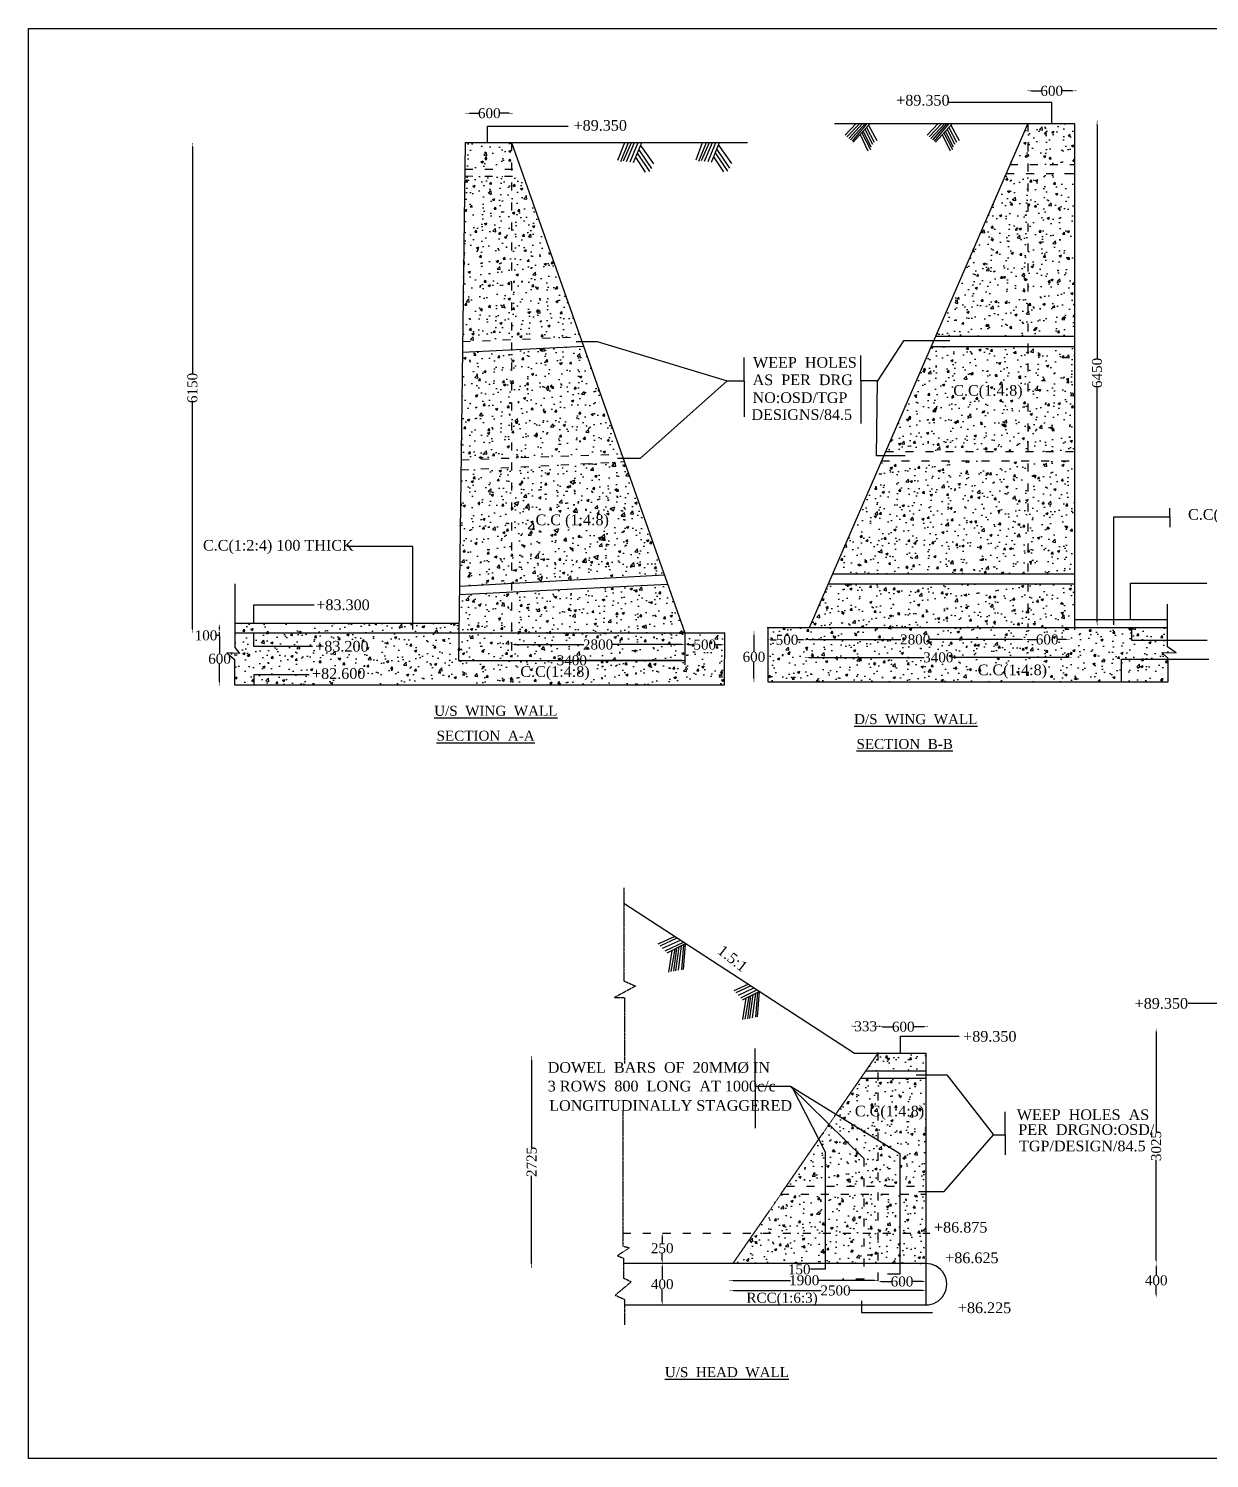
# Model space of a CAD drawing. Header units: millimetres. Extents: x 2121 to 39922, y 2665 to 24111.
# Drawn here: x 2121 to 19844, y 2665 to 24111 of the extents above; entities that cross this region are included whole.
import ezdxf

# ---------------------------------------------------------------- set-up
doc = ezdxf.new("R2010")
doc.units = ezdxf.units.MM
doc.header["$MEASUREMENT"] = 0
doc.linetypes.add('ACAD_ISO03W100', pattern=[30, 12, -18])
doc.linetypes.add('ACAD_ISO04W100', pattern=[30, 24, -3, 0, -3])
for name, color, linetype in [('DIM', 5, 'Continuous'), ('DWG.LINE', 10, 'Continuous'), ('HATCH', 2, 'Continuous'), ('TEXT', 7, 'Continuous')]:
    doc.layers.add(name, color=color, linetype=linetype)
doc.layers.add('DO LINE', color=3, linetype='Continuous', plot=False)
doc.layers.add('TITLE', color=7, linetype='Continuous', lineweight=30)
doc.styles.get("Standard").update_dxf_attribs({"font": 'TIMES.TTF', "height": 150})
doc.dimstyles.get("Standard").update_dxf_attribs({"dimtxt": 500, "dimasz": 50, "dimexe": 0.18, "dimexo": 0.0625, "dimgap": 0.09, "dimtad": 0, "dimtih": 1, "dimtoh": 1, "dimdec": 0, "dimzin": 0, "dimdsep": 46, "dimtxsty": 'Standard', "dimcen": 300, "dimclre": 256, "dimclrt": 4, "dimadec": 0, "dimazin": 0, "dimtfac": 1, "dimtdec": 0, "dimtofl": 0, "dimtmove": 0, "dimatfit": 3, "dimfxl": 5, "dimfxlon": 1, "dimtolj": 1, "dimtzin": 0, "dimarcsym": 0})
pattern_1 = [(50, (0, 0), (358.63, -31.376), [37.5, -412.5]), (355, (0, 0), (-69.3757, 376.096), [30, -330]), (100.4514, (29.9, -2.6), (289.2547, 344.7198), [31.87, -350.571]), (46.1842, (0, 100), (533.6205, -82.7595), [56.25, -618.75]), (96.6356, (44.47, 93.1), (467.331, 487.059), [47.805, -525.856]), (351.1842, (0, 100), (467.331, 487.059), [45, -495]), (21, (50, 75), (298.4535, -201.3094), [37.5, -412.5]), (326, (50, 75), (121.6577, 362.575), [30, -330]), (71.4514, (74.87, 58.22), (420.1113, 161.2652), [31.87, -350.571]), (37.5, (0, 0), (6.0799, 166.4469), [0, -326, 0, -335, 0, -331.25]), (7.5, (0, 0), (131.5348, 197.2059), [0, -191, 0, -318.5, 0, -126.25]), (327.5, (-111.5, 0), (266.9112, -11.27744), [0, -125, 0, -390, 0, -517.5]), (317.5, (-161.5, 0), (291.593, 50.0525), [0, -162.5, 0, -259, 0, -367.5])]

# ---------------------------------------------------------------- blocks, each defined once
blk = doc.blocks.new('*D2')
at = {"layer": 'Defpoints', "color": 0, "ltscale": 0.2}
for p in [(8574, 14635), (11974, 14635), (11974, 14635)]:
    blk.add_point(p, dxfattribs=at)
at = {"layer": 'DIM', "lineweight": -2, "ltscale": 0.2}
for p, q in [((8574, 14635), (8574, 14635)), ((11974, 14635), (11974, 14635))]:
    blk.add_line(p, q, dxfattribs=at)
at = {"layer": 'DIM', "color": 0, "lineweight": -2, "ltscale": 0.2}
for p, q in [((8624, 14635), (10061, 14635)), ((11924, 14635), (10487, 14635))]:
    blk.add_line(p, q, dxfattribs=at)
at = {"layer": 'DIM', "color": 0, "ltscale": 0.2}
for points in [[(8624, 14643), (8624, 14626), (8574, 14635)], [(11924, 14643), (11924, 14626), (11974, 14635)]]:
    blk.add_solid(points, dxfattribs=at)
at = {"layer": 'DIM', "color": 4, "ltscale": 0.2, "insert": (10274, 14635), "char_height": 150, "attachment_point": 5}
blk.add_mtext('\\A1;3400', dxfattribs=at)
blk = doc.blocks.new('*D3')
at = {"layer": 'Defpoints', "color": 0, "ltscale": 0.2}
for p in [(15588, 5183), (12656, 5110), (15588, 5110)]:
    blk.add_point(p, dxfattribs=at)
at = {"layer": 'DIM', "lineweight": -2, "ltscale": 0.2}
for p, q in [((12656, 5178), (12656, 5183)), ((15588, 5178), (15588, 5183))]:
    blk.add_line(p, q, dxfattribs=at)
at = {"layer": 'DIM', "color": 0, "lineweight": -2, "ltscale": 0.2}
for p, q in [((12706, 5183), (14017, 5183)), ((15538, 5183), (14448, 5183))]:
    blk.add_line(p, q, dxfattribs=at)
at = {"layer": 'DIM', "color": 0, "ltscale": 0.2}
for points in [[(12706, 5191), (12706, 5175), (12656, 5183)], [(15538, 5191), (15538, 5175), (15588, 5183)]]:
    blk.add_solid(points, dxfattribs=at)
at = {"layer": 'DIM', "color": 4, "ltscale": 0.2, "insert": (14232, 5183), "char_height": 150, "attachment_point": 5}
blk.add_mtext('\\A1;2500', dxfattribs=at)
blk = doc.blocks.new('*D4')
at = {"layer": 'Defpoints', "color": 0, "ltscale": 0.2}
for p in [(12644, 5318), (14869, 5336), (14869, 5318)]:
    blk.add_point(p, dxfattribs=at)
at = {"layer": 'DIM', "lineweight": -2, "ltscale": 0.2}
for p, q in [((12644, 5331), (12644, 5336)), ((14869, 5331), (14869, 5336))]:
    blk.add_line(p, q, dxfattribs=at)
at = {"layer": 'DIM', "color": 0, "lineweight": -2, "ltscale": 0.2}
for p, q in [((12694, 5336), (13557, 5336)), ((14819, 5336), (13966, 5336))]:
    blk.add_line(p, q, dxfattribs=at)
at = {"layer": 'DIM', "color": 0, "ltscale": 0.2}
for points in [[(12694, 5344), (12694, 5328), (12644, 5336)], [(14819, 5344), (14819, 5328), (14869, 5336)]]:
    blk.add_solid(points, dxfattribs=at)
at = {"layer": 'DIM', "color": 4, "ltscale": 0.2, "insert": (13762, 5336), "char_height": 150, "attachment_point": 5}
blk.add_mtext('\\A1;1900', dxfattribs=at)
blk = doc.blocks.new('*D5')
at = {"layer": 'Defpoints', "color": 0, "ltscale": 0.2}
for p in [(14870, 5318), (15589, 5318), (15589, 5318)]:
    blk.add_point(p, dxfattribs=at)
at = {"layer": 'DIM', "lineweight": -2, "ltscale": 0.2}
for p, q in [((14870, 5318), (14870, 5319)), ((15589, 5318), (15589, 5319))]:
    blk.add_line(p, q, dxfattribs=at)
at = {"layer": 'DIM', "color": 0, "lineweight": -2, "ltscale": 0.2}
for p, q in [((14920, 5318), (15072, 5318)), ((15539, 5318), (15387, 5318))]:
    blk.add_line(p, q, dxfattribs=at)
at = {"layer": 'DIM', "color": 0, "ltscale": 0.2}
for points in [[(14920, 5327), (14920, 5310), (14870, 5318)], [(15539, 5327), (15539, 5310), (15589, 5318)]]:
    blk.add_solid(points, dxfattribs=at)
at = {"layer": 'DIM', "color": 4, "ltscale": 0.2, "insert": (15230, 5318), "char_height": 150, "attachment_point": 5}
blk.add_mtext('\\A1;600', dxfattribs=at)
blk = doc.blocks.new('*D6')
at = {"layer": 'Defpoints', "color": 0, "ltscale": 0.2}
for p in [(11631, 5588), (11631, 4968), (11631, 4968)]:
    blk.add_point(p, dxfattribs=at)
at = {"layer": 'DIM', "lineweight": -2, "ltscale": 0.2}
for p, q in [((11631, 5588), (11631, 5588)), ((11631, 4968), (11631, 4968))]:
    blk.add_line(p, q, dxfattribs=at)
at = {"layer": 'DIM', "color": 0, "lineweight": -2, "ltscale": 0.2}
for p, q in [((11631, 5538), (11631, 5354)), ((11631, 5018), (11631, 5202))]:
    blk.add_line(p, q, dxfattribs=at)
at = {"layer": 'DIM', "color": 0, "ltscale": 0.2}
for points in [[(11623, 5538), (11640, 5538), (11631, 5588)], [(11623, 5018), (11640, 5018), (11631, 4968)]]:
    blk.add_solid(points, dxfattribs=at)
at = {"layer": 'DIM', "color": 4, "ltscale": 0.2, "insert": (11631, 5278), "char_height": 150, "attachment_point": 5}
blk.add_mtext('\\A1;400', dxfattribs=at)
blk = doc.blocks.new('*D7')
at = {"layer": 'Defpoints', "color": 0, "ltscale": 0.2}
for p in [(11631, 6045), (11631, 6045), (11631, 5588)]:
    blk.add_point(p, dxfattribs=at)
at = {"layer": 'DIM', "lineweight": -2, "ltscale": 0.2}
for p, q in [((11631, 6045), (11631, 6045)), ((11631, 5588), (11631, 5588))]:
    blk.add_line(p, q, dxfattribs=at)
at = {"layer": 'DIM', "color": 0, "lineweight": -2, "ltscale": 0.2}
for p, q in [((11631, 5995), (11631, 5893)), ((11631, 5638), (11631, 5740))]:
    blk.add_line(p, q, dxfattribs=at)
at = {"layer": 'DIM', "color": 0, "ltscale": 0.2}
for points in [[(11623, 5995), (11640, 5995), (11631, 6045)], [(11623, 5638), (11640, 5638), (11631, 5588)]]:
    blk.add_solid(points, dxfattribs=at)
at = {"layer": 'DIM', "color": 4, "ltscale": 0.2, "insert": (11631, 5817), "char_height": 150, "attachment_point": 5}
blk.add_mtext('\\A1;250', dxfattribs=at)
blk = doc.blocks.new('*D8')
at = {"layer": 'Defpoints', "color": 0, "ltscale": 0.2}
for p in [(9635, 8687), (9635, 5538), (9671, 5538)]:
    blk.add_point(p, dxfattribs=at)
at = {"layer": 'DIM', "lineweight": -2, "ltscale": 0.2}
for p, q in [((9666, 8687), (9672, 8687)), ((9666, 5538), (9672, 5538))]:
    blk.add_line(p, q, dxfattribs=at)
at = {"layer": 'DIM', "color": 0, "lineweight": -2, "ltscale": 0.2}
for p, q in [((9671, 8637), (9671, 7324)), ((9671, 5588), (9671, 6901))]:
    blk.add_line(p, q, dxfattribs=at)
at = {"layer": 'DIM', "color": 0, "ltscale": 0.2}
for points in [[(9663, 8637), (9680, 8637), (9671, 8687)], [(9663, 5588), (9680, 5588), (9671, 5538)]]:
    blk.add_solid(points, dxfattribs=at)
at = {"layer": 'DIM', "color": 4, "ltscale": 0.2, "insert": (9671, 7112), "char_height": 150, "attachment_point": 5, "rotation": 90}
blk.add_mtext('\\A1;2725', dxfattribs=at)
blk = doc.blocks.new('*D9')
at = {"layer": 'Defpoints', "color": 0, "ltscale": 0.2}
for p in [(14478, 9154), (14893, 9154), (14893, 9146)]:
    blk.add_point(p, dxfattribs=at)
at = {"layer": 'DIM', "lineweight": -2, "ltscale": 0.2}
for p, q in [((14478, 9151), (14478, 9146)), ((14893, 9151), (14893, 9146))]:
    blk.add_line(p, q, dxfattribs=at)
at = {"layer": 'DIM', "color": 0, "lineweight": -2, "ltscale": 0.2}
for p, q in [((14528, 9146), (14533, 9146)), ((14843, 9146), (14838, 9146))]:
    blk.add_line(p, q, dxfattribs=at)
at = {"layer": 'DIM', "color": 0, "ltscale": 0.2}
for points in [[(14528, 9154), (14528, 9137), (14478, 9146)], [(14843, 9154), (14843, 9137), (14893, 9146)]]:
    blk.add_solid(points, dxfattribs=at)
at = {"layer": 'DIM', "color": 4, "ltscale": 0.2, "insert": (14685, 9146), "char_height": 150, "attachment_point": 5}
blk.add_mtext('\\A1;333', dxfattribs=at)
blk = doc.blocks.new('*D10')
at = {"layer": 'Defpoints', "color": 0, "ltscale": 0.2}
for p in [(14893, 9146), (15606, 9146), (15606, 9140)]:
    blk.add_point(p, dxfattribs=at)
at = {"layer": 'DIM', "lineweight": -2, "ltscale": 0.2}
for p, q in [((14893, 9145), (14893, 9140)), ((15606, 9145), (15606, 9140))]:
    blk.add_line(p, q, dxfattribs=at)
at = {"layer": 'DIM', "color": 0, "lineweight": -2, "ltscale": 0.2}
for p, q in [((14943, 9140), (15092, 9140)), ((15556, 9140), (15407, 9140))]:
    blk.add_line(p, q, dxfattribs=at)
at = {"layer": 'DIM', "color": 0, "ltscale": 0.2}
for points in [[(14943, 9148), (14943, 9131), (14893, 9140)], [(15556, 9148), (15556, 9131), (15606, 9140)]]:
    blk.add_solid(points, dxfattribs=at)
at = {"layer": 'DIM', "color": 4, "ltscale": 0.2, "insert": (15249, 9140), "char_height": 150, "attachment_point": 5}
blk.add_mtext('\\A1;600', dxfattribs=at)
blk = doc.blocks.new('*D11')
at = {"layer": 'Defpoints', "color": 0, "ltscale": 0.2}
for p in [(19044, 9110), (19044, 5591), (19045, 5591)]:
    blk.add_point(p, dxfattribs=at)
at = {"layer": 'DIM', "lineweight": -2, "ltscale": 0.2}
for p, q in [((19044, 9110), (19045, 9110)), ((19044, 5591), (19045, 5591))]:
    blk.add_line(p, q, dxfattribs=at)
at = {"layer": 'DIM', "color": 0, "lineweight": -2, "ltscale": 0.2}
for p, q in [((19045, 9060), (19045, 7561)), ((19045, 5641), (19045, 7141))]:
    blk.add_line(p, q, dxfattribs=at)
at = {"layer": 'DIM', "color": 0, "ltscale": 0.2}
for points in [[(19037, 9060), (19053, 9060), (19045, 9110)], [(19037, 5641), (19053, 5641), (19045, 5591)]]:
    blk.add_solid(points, dxfattribs=at)
at = {"layer": 'DIM', "color": 4, "ltscale": 0.2, "insert": (19045, 7351), "char_height": 150, "attachment_point": 5, "rotation": 90}
blk.add_mtext('\\A1;3025', dxfattribs=at)
blk = doc.blocks.new('*D12')
at = {"layer": 'Defpoints', "color": 0, "ltscale": 0.2}
for p in [(19047, 5591), (19045, 5079), (19047, 5079)]:
    blk.add_point(p, dxfattribs=at)
at = {"layer": 'DIM', "lineweight": -2, "ltscale": 0.2}
for p, q in [((19047, 5591), (19045, 5591)), ((19047, 5079), (19045, 5079))]:
    blk.add_line(p, q, dxfattribs=at)
at = {"layer": 'DIM', "color": 0, "lineweight": -2, "ltscale": 0.2}
for p, q in [((19045, 5541), (19045, 5412)), ((19045, 5129), (19045, 5259))]:
    blk.add_line(p, q, dxfattribs=at)
at = {"layer": 'DIM', "color": 0, "ltscale": 0.2}
for points in [[(19037, 5541), (19053, 5541), (19045, 5591)], [(19037, 5129), (19053, 5129), (19045, 5079)]]:
    blk.add_solid(points, dxfattribs=at)
at = {"layer": 'DIM', "color": 4, "ltscale": 0.2, "insert": (19045, 5335), "char_height": 150, "attachment_point": 5}
blk.add_mtext('\\A1;400', dxfattribs=at)
blk = doc.blocks.new('*D20')
at = {"layer": 'Defpoints', "color": 0, "ltscale": 0.2}
for p in [(4983, 15183), (4983, 15059), (4983, 15059)]:
    blk.add_point(p, dxfattribs=at)
at = {"layer": 'DIM', "lineweight": -2, "ltscale": 0.2}
for p, q in [((4983, 15183), (4983, 15183)), ((4983, 15059), (4983, 15059))]:
    blk.add_line(p, q, dxfattribs=at)
at = {"layer": 'DIM', "color": 0, "lineweight": -2, "ltscale": 0.2}
for p, q in [((4983, 15133), (4983, 15109)), ((4983, 15059), (4983, 15009)), ((4983, 15009), (4933, 15009))]:
    blk.add_line(p, q, dxfattribs=at)
at = {"layer": 'DIM', "color": 0, "ltscale": 0.2}
for points in [[(4975, 15133), (4992, 15133), (4983, 15183)], [(4975, 15109), (4992, 15109), (4983, 15059)]]:
    blk.add_solid(points, dxfattribs=at)
at = {"layer": 'DIM', "color": 4, "ltscale": 0.2, "insert": (4784, 15009), "char_height": 150, "attachment_point": 5}
blk.add_mtext('\\A1;100', dxfattribs=at)
blk = doc.blocks.new('*D21')
at = {"layer": 'Defpoints', "color": 0, "ltscale": 0.2}
for p in [(4983, 15049), (4983, 14270), (4987, 14270)]:
    blk.add_point(p, dxfattribs=at)
at = {"layer": 'DIM', "lineweight": -2, "ltscale": 0.2}
for p, q in [((4983, 15049), (4987, 15049)), ((4983, 14270), (4987, 14270))]:
    blk.add_line(p, q, dxfattribs=at)
at = {"layer": 'DIM', "color": 0, "lineweight": -2, "ltscale": 0.2}
for p, q in [((4987, 14999), (4987, 14736)), ((4987, 14320), (4987, 14583))]:
    blk.add_line(p, q, dxfattribs=at)
at = {"layer": 'DIM', "color": 0, "ltscale": 0.2}
for points in [[(4979, 14999), (4996, 14999), (4987, 15049)], [(4979, 14320), (4996, 14320), (4987, 14270)]]:
    blk.add_solid(points, dxfattribs=at)
at = {"layer": 'DIM', "color": 4, "ltscale": 0.2, "insert": (4987, 14659), "char_height": 150, "attachment_point": 5}
blk.add_mtext('\\A1;600', dxfattribs=at)
blk = doc.blocks.new('*D22')
at = {"layer": 'Defpoints', "color": 0, "ltscale": 0.2}
for p in [(4649, 22382), (4580, 15060), (4649, 15060)]:
    blk.add_point(p, dxfattribs=at)
at = {"layer": 'DIM', "lineweight": -2, "ltscale": 0.2}
for p, q in [((4585, 22382), (4580, 22382)), ((4585, 15060), (4580, 15060))]:
    blk.add_line(p, q, dxfattribs=at)
at = {"layer": 'DIM', "color": 0, "lineweight": -2, "ltscale": 0.2}
for p, q in [((4580, 22332), (4580, 18934)), ((4580, 15110), (4580, 18508))]:
    blk.add_line(p, q, dxfattribs=at)
at = {"layer": 'DIM', "color": 0, "ltscale": 0.2}
for points in [[(4572, 22332), (4588, 22332), (4580, 22382)], [(4572, 15110), (4588, 15110), (4580, 15060)]]:
    blk.add_solid(points, dxfattribs=at)
at = {"layer": 'DIM', "color": 4, "ltscale": 0.2, "insert": (4580, 18721), "char_height": 150, "attachment_point": 5, "rotation": 90}
blk.add_mtext('\\A1;6150', dxfattribs=at)
blk = doc.blocks.new('*D23')
at = {"layer": 'Defpoints', "color": 0, "ltscale": 0.2}
for p in [(8694, 22823), (9379, 22842), (9379, 22823)]:
    blk.add_point(p, dxfattribs=at)
at = {"layer": 'DIM', "lineweight": -2, "ltscale": 0.2}
for p, q in [((8694, 22837), (8694, 22842)), ((9379, 22837), (9379, 22842))]:
    blk.add_line(p, q, dxfattribs=at)
at = {"layer": 'DIM', "color": 0, "lineweight": -2, "ltscale": 0.2}
for p, q in [((8744, 22842), (8879, 22842)), ((9329, 22842), (9194, 22842))]:
    blk.add_line(p, q, dxfattribs=at)
at = {"layer": 'DIM', "color": 0, "ltscale": 0.2}
for points in [[(8744, 22850), (8744, 22833), (8694, 22842)], [(9329, 22850), (9329, 22833), (9379, 22842)]]:
    blk.add_solid(points, dxfattribs=at)
at = {"layer": 'DIM', "color": 4, "ltscale": 0.2, "insert": (9036, 22842), "char_height": 150, "attachment_point": 5}
blk.add_mtext('\\A1;600', dxfattribs=at)
blk = doc.blocks.new('*D24')
at = {"layer": 'Defpoints', "color": 0, "ltscale": 0.2}
for p in [(17121, 23184), (17834, 23184), (17834, 23177)]:
    blk.add_point(p, dxfattribs=at)
at = {"layer": 'DIM', "lineweight": -2, "ltscale": 0.2}
for p, q in [((17121, 23182), (17121, 23177)), ((17834, 23182), (17834, 23177))]:
    blk.add_line(p, q, dxfattribs=at)
at = {"layer": 'DIM', "color": 0, "lineweight": -2, "ltscale": 0.2}
for p, q in [((17171, 23177), (17320, 23177)), ((17784, 23177), (17635, 23177))]:
    blk.add_line(p, q, dxfattribs=at)
at = {"layer": 'DIM', "color": 0, "ltscale": 0.2}
for points in [[(17171, 23185), (17171, 23169), (17121, 23177)], [(17784, 23185), (17784, 23169), (17834, 23177)]]:
    blk.add_solid(points, dxfattribs=at)
at = {"layer": 'DIM', "color": 4, "ltscale": 0.2, "insert": (17477, 23177), "char_height": 150, "attachment_point": 5}
blk.add_mtext('\\A1;600', dxfattribs=at)
blk = doc.blocks.new('*D25')
at = {"layer": 'Defpoints', "color": 0, "ltscale": 0.2}
for p in [(18191, 22720), (18157, 15172), (18191, 15172)]:
    blk.add_point(p, dxfattribs=at)
at = {"layer": 'DIM', "lineweight": -2, "ltscale": 0.2}
for p, q in [((18162, 22720), (18157, 22720)), ((18162, 15172), (18157, 15172))]:
    blk.add_line(p, q, dxfattribs=at)
at = {"layer": 'DIM', "color": 0, "lineweight": -2, "ltscale": 0.2}
for p, q in [((18157, 22670), (18157, 19159)), ((18157, 15222), (18157, 18733))]:
    blk.add_line(p, q, dxfattribs=at)
at = {"layer": 'DIM', "color": 0, "ltscale": 0.2}
for points in [[(18148, 22670), (18165, 22670), (18157, 22720)], [(18148, 15222), (18165, 15222), (18157, 15172)]]:
    blk.add_solid(points, dxfattribs=at)
at = {"layer": 'DIM', "color": 4, "ltscale": 0.2, "insert": (18157, 18946), "char_height": 150, "attachment_point": 5, "rotation": 90}
blk.add_mtext('\\A1;6450', dxfattribs=at)
blk = doc.blocks.new('*D26')
at = {"layer": 'Defpoints', "color": 0, "ltscale": 0.2}
for p in [(17074, 14932), (17741, 14948), (17741, 14932)]:
    blk.add_point(p, dxfattribs=at)
at = {"layer": 'DIM', "lineweight": -2, "ltscale": 0.2}
for p, q in [((17074, 14943), (17074, 14948)), ((17741, 14943), (17741, 14948))]:
    blk.add_line(p, q, dxfattribs=at)
at = {"layer": 'DIM', "color": 0, "lineweight": -2, "ltscale": 0.2}
for p, q in [((17124, 14948), (17250, 14948)), ((17691, 14948), (17565, 14948))]:
    blk.add_line(p, q, dxfattribs=at)
at = {"layer": 'DIM', "color": 0, "ltscale": 0.2}
for points in [[(17124, 14956), (17124, 14940), (17074, 14948)], [(17691, 14956), (17691, 14940), (17741, 14948)]]:
    blk.add_solid(points, dxfattribs=at)
at = {"layer": 'DIM', "color": 4, "ltscale": 0.2, "insert": (17408, 14948), "char_height": 150, "attachment_point": 5}
blk.add_mtext('\\A1;600', dxfattribs=at)
blk = doc.blocks.new('*D27')
at = {"layer": 'Defpoints', "color": 0, "ltscale": 0.2}
for p in [(13782, 14919), (17074, 14948), (17074, 14919)]:
    blk.add_point(p, dxfattribs=at)
at = {"layer": 'DIM', "lineweight": -2, "ltscale": 0.2}
for p, q in [((13782, 14943), (13782, 14948)), ((17074, 14943), (17074, 14948))]:
    blk.add_line(p, q, dxfattribs=at)
at = {"layer": 'DIM', "color": 0, "lineweight": -2, "ltscale": 0.2}
for p, q in [((13832, 14948), (15213, 14948)), ((17024, 14948), (15643, 14948))]:
    blk.add_line(p, q, dxfattribs=at)
at = {"layer": 'DIM', "color": 0, "ltscale": 0.2}
for points in [[(13832, 14956), (13832, 14940), (13782, 14948)], [(17024, 14956), (17024, 14940), (17074, 14948)]]:
    blk.add_solid(points, dxfattribs=at)
at = {"layer": 'DIM', "color": 4, "ltscale": 0.2, "insert": (15428, 14948), "char_height": 150, "attachment_point": 5}
blk.add_mtext('\\A1;2800', dxfattribs=at)
blk = doc.blocks.new('*D28')
at = {"layer": 'Defpoints', "color": 0, "ltscale": 0.2}
for p in [(13786, 14647), (17764, 14679), (17764, 14647)]:
    blk.add_point(p, dxfattribs=at)
at = {"layer": 'DIM', "lineweight": -2, "ltscale": 0.2}
for p, q in [((13786, 14674), (13786, 14680)), ((17764, 14674), (17764, 14680))]:
    blk.add_line(p, q, dxfattribs=at)
at = {"layer": 'DIM', "color": 0, "lineweight": -2, "ltscale": 0.2}
for p, q in [((13836, 14679), (15562, 14679)), ((17714, 14679), (15988, 14679))]:
    blk.add_line(p, q, dxfattribs=at)
at = {"layer": 'DIM', "color": 0, "ltscale": 0.2}
for points in [[(13836, 14688), (13836, 14671), (13786, 14679)], [(17714, 14688), (17714, 14671), (17764, 14679)]]:
    blk.add_solid(points, dxfattribs=at)
at = {"layer": 'DIM', "color": 4, "ltscale": 0.2, "insert": (15775, 14679), "char_height": 150, "attachment_point": 5}
blk.add_mtext('\\A1;3400', dxfattribs=at)
blk = doc.blocks.new('*D29')
at = {"layer": 'Defpoints', "color": 0, "ltscale": 0.2}
for p in [(13217, 14906), (13790, 14943), (13790, 14906)]:
    blk.add_point(p, dxfattribs=at)
at = {"layer": 'DIM', "lineweight": -2, "ltscale": 0.2}
for p, q in [((13217, 14938), (13217, 14943)), ((13790, 14938), (13790, 14943))]:
    blk.add_line(p, q, dxfattribs=at)
at = {"layer": 'DIM', "color": 0, "lineweight": -2, "ltscale": 0.2}
for p, q in [((13267, 14943), (13347, 14943)), ((13740, 14943), (13660, 14943))]:
    blk.add_line(p, q, dxfattribs=at)
at = {"layer": 'DIM', "color": 0, "ltscale": 0.2}
for points in [[(13267, 14951), (13267, 14935), (13217, 14943)], [(13740, 14951), (13740, 14935), (13790, 14943)]]:
    blk.add_solid(points, dxfattribs=at)
at = {"layer": 'DIM', "color": 4, "ltscale": 0.2, "insert": (13504, 14943), "char_height": 150, "attachment_point": 5}
blk.add_mtext('\\A1;500', dxfattribs=at)
blk = doc.blocks.new('*D30')
at = {"layer": 'Defpoints', "color": 0, "ltscale": 0.2}
for p in [(13034, 15060), (13008, 14317), (13034, 14317)]:
    blk.add_point(p, dxfattribs=at)
at = {"layer": 'DIM', "lineweight": -2, "ltscale": 0.2}
for p, q in [((13013, 15060), (13008, 15060)), ((13013, 14317), (13008, 14317))]:
    blk.add_line(p, q, dxfattribs=at)
at = {"layer": 'DIM', "color": 0, "lineweight": -2, "ltscale": 0.2}
for p, q in [((13008, 15010), (13008, 14765)), ((13008, 14367), (13008, 14612))]:
    blk.add_line(p, q, dxfattribs=at)
at = {"layer": 'DIM', "color": 0, "ltscale": 0.2}
for points in [[(13000, 15010), (13016, 15010), (13008, 15060)], [(13000, 14367), (13016, 14367), (13008, 14317)]]:
    blk.add_solid(points, dxfattribs=at)
at = {"layer": 'DIM', "color": 4, "ltscale": 0.2, "insert": (13008, 14688), "char_height": 150, "attachment_point": 5}
blk.add_mtext('\\A1;600', dxfattribs=at)
blk = doc.blocks.new('*D31')
at = {"layer": 'Defpoints', "color": 0, "ltscale": 0.2}
for p in [(11970, 14901), (12568, 14897), (12568, 14869)]:
    blk.add_point(p, dxfattribs=at)
at = {"layer": 'DIM', "lineweight": -2, "ltscale": 0.2}
for p, q in [((11969, 14878), (11969, 14872)), ((12568, 14874), (12568, 14869))]:
    blk.add_line(p, q, dxfattribs=at)
at = {"layer": 'DIM', "color": 0, "lineweight": -2, "ltscale": 0.2}
for p, q in [((12019, 14872), (12112, 14872)), ((12518, 14869), (12426, 14870))]:
    blk.add_line(p, q, dxfattribs=at)
at = {"layer": 'DIM', "color": 0, "ltscale": 0.2}
for points in [[(12019, 14881), (12019, 14864), (11969, 14873)], [(12518, 14878), (12518, 14861), (12568, 14869)]]:
    blk.add_solid(points, dxfattribs=at)
at = {"layer": 'DIM', "color": 4, "ltscale": 0.2, "insert": (12269, 14871), "char_height": 150, "attachment_point": 5}
blk.add_mtext('\\A1;500', dxfattribs=at)
blk = doc.blocks.new('*D32')
at = {"layer": 'Defpoints', "color": 0, "ltscale": 0.2}
for p in [(9367, 14922), (11970, 14922), (11970, 14872)]:
    blk.add_point(p, dxfattribs=at)
at = {"layer": 'DIM', "lineweight": -2, "ltscale": 0.2}
for p, q in [((9367, 14877), (9367, 14872)), ((11970, 14877), (11970, 14872))]:
    blk.add_line(p, q, dxfattribs=at)
at = {"layer": 'DIM', "color": 0, "lineweight": -2, "ltscale": 0.2}
for p, q in [((9417, 14872), (10453, 14872)), ((11920, 14872), (10883, 14872))]:
    blk.add_line(p, q, dxfattribs=at)
at = {"layer": 'DIM', "color": 0, "ltscale": 0.2}
for points in [[(9417, 14881), (9417, 14864), (9367, 14872)], [(11920, 14881), (11920, 14864), (11970, 14872)]]:
    blk.add_solid(points, dxfattribs=at)
at = {"layer": 'DIM', "color": 4, "ltscale": 0.2, "insert": (10668, 14872), "char_height": 150, "attachment_point": 5}
blk.add_mtext('\\A1;2800', dxfattribs=at)

msp = doc.modelspace()

# ---------------------------------------------------------------- hatches: boundary and pattern name
at = {"layer": 'HATCH', "linetype": 'ACAD_ISO03W100', "ltscale": 0.2}
h = msp.add_hatch(dxfattribs=at)
h.set_pattern_fill('AR-CONC', color=256, scale=50, style=0)
h.set_pattern_definition(pattern_1)
h.paths.add_polyline_path([(17116.4, 22687.7), (16849.5, 22072.3), (17116.4, 22072.3)])
h = msp.add_hatch(dxfattribs=at)
h.set_pattern_fill('AR-CONC', color=256, scale=50, style=0)
h.set_pattern_definition(pattern_1)
h.paths.add_polyline_path([(17819.7, 22687.7), (17116.4, 22687.7), (17116.4, 22072.3), (17819.7, 22072.3)])
h = msp.add_hatch(dxfattribs=at)
h.set_pattern_fill('AR-CONC', color=256, scale=50, style=0)
h.paths.add_polyline_path([(9366.9, 22404.5), (8672.6, 22404.5), (8667.5, 22003.8), (9366.9, 22003.4)])
h = msp.add_hatch(dxfattribs=at)
h.set_pattern_fill('AR-CONC', color=256, scale=50, style=0)
h.paths.add_polyline_path([(9366.9, 21899.7), (8666.2, 21900.6), (8634.7, 19416.8), (9366.9, 19447.3)])
h = msp.add_hatch(dxfattribs=at)
h.set_pattern_fill('AR-CONC', color=256, scale=50, style=0)
h.paths.add_polyline_path([(9545.5, 21899.4), (9366.9, 21899.7), (9366.9, 19447.3), (10397.8, 19490.2)])
h = msp.add_hatch(dxfattribs=at)
h.set_pattern_fill('AR-CONC', color=256, scale=50, style=0)
h.set_pattern_definition(pattern_1)
h.paths.add_polyline_path([(17116.4, 21937.7), (16791.1, 21937.7), (15733.8, 19500), (17116.4, 19500)])
h = msp.add_hatch(dxfattribs=at)
h.set_pattern_fill('AR-CONC', color=256, scale=50, style=0)
h.set_pattern_definition(pattern_1)
h.paths.add_polyline_path([(17819.7, 21937.7), (17116.4, 21937.7), (17116.4, 19500), (17819.7, 19500)])
h = msp.add_hatch(dxfattribs=at)
h.set_pattern_fill('AR-CONC', color=256, scale=50, style=0)
h.paths.add_polyline_path([(10448.8, 19346), (9366.9, 19292.7), (9366.9, 17671.6), (11019.9, 17731.4)])
h = msp.add_hatch(dxfattribs=at)
h.set_pattern_fill('AR-CONC', color=256, scale=50, style=0)
h.set_pattern_definition(pattern_1)
h.paths.add_polyline_path([(17116.4, 19341.5), (15665.1, 19341.5), (14983.4, 17769.9), (17116.4, 17769.9)])
h.paths.add_polyline_path([(15948.8, 18506.6), (17003, 18506.6), (17003, 18808.4), (15948.8, 18808.4)], flags=24)
h = msp.add_hatch(dxfattribs=at)
h.set_pattern_fill('AR-CONC', color=256, scale=50, style=0)
h.set_pattern_definition(pattern_1)
h.paths.add_polyline_path([(17819.7, 19341.5), (17116.4, 19341.5), (17116.4, 17769.9), (17819.7, 17769.9)])
h = msp.add_hatch(dxfattribs=at)
h.set_pattern_fill('AR-CONC', color=256, scale=50, style=0)
h.paths.add_polyline_path([(9366.9, 19292.7), (8632.6, 19256.5), (8612.1, 17644.3), (9366.9, 17671.6)])
at = {"layer": 'HATCH', "ltscale": 0.2}
h = msp.add_hatch(dxfattribs=at)
h.set_pattern_fill('AR-CONC', color=256, scale=100, style=0)
h.paths.add_polyline_path([(11060.7, 17616), (9366.9, 17530.4), (9366.9, 15790), (11661.5, 15917.5)])
h.paths.add_polyline_path([(10133, 16565.2), (11242.6, 16565.2), (11242.6, 16866.9), (10133, 16866.9)], flags=24)
h = msp.add_hatch(dxfattribs=at)
h.set_pattern_fill('AR-CONC', color=256, scale=50, style=0)
h.paths.add_polyline_path([(11060.7, 17616), (9366.9, 17530.4), (9366.9, 15790), (11661.5, 15917.5)])
h.paths.add_polyline_path([(10133, 16565.2), (11242.6, 16565.2), (11242.6, 16866.9), (10133, 16866.9)], flags=24)
at = {"layer": 'HATCH', "linetype": 'ACAD_ISO03W100', "ltscale": 0.2}
h = msp.add_hatch(dxfattribs=at)
h.set_pattern_fill('AR-CONC', color=256, scale=50, style=0)
h.paths.add_polyline_path([(17116.4, 17625.6), (14920.8, 17625.6), (14187.7, 15935.4), (17116.4, 15935.4)])
h = msp.add_hatch(dxfattribs=at)
h.set_pattern_fill('AR-CONC', color=256, scale=50, style=0)
h.paths.add_polyline_path([(17819.7, 17625.6), (17116.4, 17625.6), (17116.4, 15935.4), (17819.7, 15935.4)])
at = {"layer": 'HATCH', "ltscale": 0.2}
h = msp.add_hatch(dxfattribs=at)
h.set_pattern_fill('AR-CONC', color=256, scale=50, style=0)
h.paths.add_polyline_path([(9366.9, 17530.4), (8610.2, 17492.2), (8588, 15746.7), (9366.9, 15790)])
h = msp.add_hatch(dxfattribs=at)
h.set_pattern_fill('AR-CONC', color=256, scale=50, style=0)
h.paths.add_polyline_path([(9366.9, 15661), (8586.4, 15621.7), (8579.1, 15046.8), (9366.9, 15046.8)])
h = msp.add_hatch(dxfattribs=at)
h.set_pattern_fill('AR-CONC', color=256, scale=50, style=0)
h.paths.add_polyline_path([(11710.5, 15779), (9366.9, 15661), (9366.9, 15046.8), (11969.5, 15046.8)])
at = {"layer": 'HATCH', "linetype": 'ACAD_ISO03W100', "ltscale": 0.2}
h = msp.add_hatch(dxfattribs=at)
h.set_pattern_fill('AR-CONC', color=256, scale=50, style=0)
h.paths.add_polyline_path([(17116.4, 15782.3), (14121.3, 15782.3), (13834.3, 15120.7), (17116.4, 15120.7)])
h = msp.add_hatch(dxfattribs=at)
h.set_pattern_fill('AR-CONC', color=256, scale=50, style=0)
h.paths.add_polyline_path([(17819.7, 15782.3), (17116.4, 15782.3), (17116.4, 15120.7), (17819.7, 15120.7)])
h = msp.add_hatch(dxfattribs=at)
h.set_pattern_fill('AR-CONC', color=256, scale=50, style=0)
h.paths.add_polyline_path([(12569.3, 15046.8), (11969.5, 15046.8), (11969.5, 14634.8), (8573.9, 14634.8), (8579.1, 15046.8), (5215, 15046.8), (5215, 14826.3), (5284.8, 14740.6), (5095, 14748.8), (5211.3, 14648.2), (5211.3, 14270.2), (12564.8, 14270.2)])
h.paths.add_polyline_path([(10415.5, 14986.2), (10920.9, 14986.2), (10920.9, 14758.6), (10415.5, 14758.6)], flags=24)
h.paths.add_polyline_path([(12074.4, 14984.7), (12463.2, 14984.7), (12463.2, 14757.1), (12074.4, 14757.1)], flags=24)
h.paths.add_polyline_path([(6336.8, 14316.4), (7147.2, 14316.4), (7147.2, 14545.4), (6336.8, 14545.4)], flags=24)
h.paths.add_polyline_path([(6461.4, 14707.4), (7271.8, 14707.4), (7271.8, 14936.5), (6461.4, 14936.5)], flags=24)
h.paths.add_polyline_path([(9451.3, 14290.5), (10505.6, 14290.5), (10505.6, 14592.2), (9451.3, 14592.2)], flags=24)
h = msp.add_hatch(dxfattribs=at)
h.set_pattern_fill('AR-CONC', color=256, scale=50, style=0)
h.paths.add_polyline_path([(8581, 15190.2), (5215, 15190.2), (5215, 15046.8), (8579.1, 15046.8)])
at = {"layer": 'HATCH', "ltscale": 0.2}
h = msp.add_hatch(dxfattribs=at)
h.set_pattern_fill('AR-CONC', color=256, scale=50, style=0)
h.paths.add_polyline_path([(9366.9, 15046.8), (8579.1, 15046.8), (8573.9, 14634.8), (9366.9, 14634.8)])
at = {"layer": 'HATCH', "linetype": 'ACAD_ISO03W100', "ltscale": 0.2}
h = msp.add_hatch(dxfattribs=at)
h.set_pattern_fill('AR-CONC', color=256, scale=50, style=0)
h.paths.add_polyline_path([(11969.5, 15046.8), (9366.9, 15046.8), (9366.9, 14634.8), (11969.5, 14634.8)], flags=17)
h.paths.add_polyline_path([(10023.4, 14748.6), (10524.5, 14748.6), (10524.5, 14521), (10023.4, 14521)], flags=25)
h.paths.add_polyline_path([(10415.5, 14986.2), (10920.9, 14986.2), (10920.9, 14758.6), (10415.5, 14758.6)], flags=24)
h = msp.add_hatch(dxfattribs=at)
h.set_pattern_fill('AR-CONC', color=256, scale=50, style=0)
h.paths.add_polyline_path([(19226.9, 14660.8), (19129.9, 14753), (19344.9, 14746.9), (19216.8, 14836.3), (19216.8, 15120.7), (13217.2, 15120.7), (13217.2, 14311.6), (19226.9, 14311.6)])
h = msp.add_hatch(dxfattribs=at)
h.set_pattern_fill('AR-CONC', color=256, scale=50, style=0)
h.paths.add_polyline_path([(14868.5, 8741), (14868.3, 8741), (14688.5, 8480.3), (14868.5, 8480.3)])
h = msp.add_hatch(dxfattribs=at)
h.set_pattern_fill('AR-CONC', color=256, scale=50, style=0)
h.paths.add_polyline_path([(15587.9, 8741), (14868.5, 8741), (14868.5, 8480.3), (15587.9, 8480.3)])
h = msp.add_hatch(dxfattribs=at)
h.set_pattern_fill('AR-CONC', color=256, scale=50, style=0)
h.paths.add_polyline_path([(14868.5, 8369.6), (14612.2, 8369.6), (13495.6, 6750.9), (14868.5, 6750.9)])
h = msp.add_hatch(dxfattribs=at)
h.set_pattern_fill('AR-CONC', color=256, scale=50, style=0)
h.paths.add_polyline_path([(15587.9, 8369.6), (14868.5, 8369.6), (14868.5, 6750.9), (15587.9, 6750.9)])
h = msp.add_hatch(dxfattribs=at)
h.set_pattern_fill('AR-CONC', color=256, scale=50, style=0)
h.paths.add_polyline_path([(14658.5, 6630.9), (13412.8, 6630.9), (13009, 6045.4), (14658.5, 6045.4)])
h = msp.add_hatch(dxfattribs=at)
h.set_pattern_fill('AR-CONC', color=256, scale=50, style=0)
h.paths.add_polyline_path([(14868.5, 6630.9), (14658.5, 6630.9), (14658.5, 6045.4), (14868.5, 6045.4)])
h = msp.add_hatch(dxfattribs=at)
h.set_pattern_fill('AR-CONC', color=256, scale=50, style=0)
h.paths.add_polyline_path([(15587.9, 6630.9), (14868.5, 6630.9), (14868.5, 6045.4), (15587.9, 6045.4)])
h = msp.add_hatch(dxfattribs=at)
h.set_pattern_fill('AR-CONC', color=256, scale=50, style=0)
h.paths.add_polyline_path([(14658.5, 6045.4), (13009, 6045.4), (12693.2, 5587.6), (14658.5, 5587.6)])
h = msp.add_hatch(dxfattribs=at)
h.set_pattern_fill('AR-CONC', color=256, scale=50, style=0)
h.paths.add_polyline_path([(14868.5, 6045.4), (14658.5, 6045.4), (14658.5, 5587.6), (14868.5, 5587.6)])
h = msp.add_hatch(dxfattribs=at)
h.set_pattern_fill('AR-CONC', color=256, scale=50, style=0)
h.paths.add_polyline_path([(15587.9, 6045.4), (14868.5, 6045.4), (14868.5, 5587.6), (15587.9, 5587.6)])

# ---------------------------------------------------------------- linework, layer by layer
at = {"layer": 'DIM', "ltscale": 0.2}
for points in [[(19251.9, 16787.7), (19251.9, 16920.5)], [(19251.9, 16787.7), (19251.9, 16631.5)], [(8573.9, 14634.8), (11973.9, 14634.8)]]:
    msp.add_lwpolyline(points, dxfattribs=at)
at = {"layer": 'DO LINE', "linetype": 'ACAD_ISO03W100', "ltscale": 10}
for points in [[(17116.4, 22687.7), (17116.4, 15120.7)], [(9366.9, 22404.5), (9366.9, 14634.8)], [(8666.2, 21900.6), (9545.5, 21899.4)], [(8667.5, 22003.8), (9508.8, 22003.3)], [(16791.1, 21937.7), (17819.7, 21937.7)], [(16849.5, 22072.3), (17819.7, 22072.3)], [(8634.7, 19416.8), (10397.8, 19490.2)], [(8610.2, 17492.2), (11060.7, 17616)], [(8612.1, 17644.3), (11019.9, 17731.4)], [(14920.8, 17625.6), (17819.7, 17625.6)], [(14983.4, 17769.9), (17819.7, 17769.9)], [(14868.5, 8752.9), (14868.5, 5200.6)], [(14658.5, 7162.5), (14658.5, 5353.3), (14336, 5353.3)], [(13495.6, 6750.9), (15587.9, 6750.9)], [(13412.8, 6630.9), (15587.9, 6630.9)], [(11040.6, 6045.4), (15647.9, 6045.4)]]:
    msp.add_lwpolyline(points, dxfattribs=at)
at = {"layer": 'DWG.LINE', "ltscale": 0.2}
for points in [[(17116.4, 22687.7), (13834.3, 15120.7)], [(14214.9, 22687.7), (17819.7, 22687.7), (17819.7, 15095.5)], [(8672.6, 22404.5), (8573.9, 14634.8)], [(8672.6, 22404.5), (12913, 22404.5)], [(9366.9, 22404.5), (11969.5, 15046.8), (11969.5, 14568.4)], [(8632.6, 19256.5), (10448.8, 19346)], [(15665.1, 19341.5), (17819.7, 19341.5)], [(15733.8, 19500), (17819.7, 19500)], [(8588, 15746.7), (11661.5, 15917.5)], [(14187.7, 15935.4), (17819.7, 15935.4)], [(5215, 15781.5), (5215, 14826.3), (5284.8, 14740.6), (5095, 14748.8), (5211.3, 14648.2), (5211.3, 14270.2), (12564.8, 14270.2), (12569.3, 15046.8)], [(8586.4, 15621.7), (11710.5, 15779)], [(14121.3, 15782.3), (17819.7, 15782.3)], [(13217.2, 15120.7), (13217.2, 14311.6), (19226.9, 14311.6), (19226.9, 14660.8), (19129.9, 14753), (19344.9, 14746.9), (19216.8, 14836.3), (19216.8, 15478.3)], [(19216.8, 15241.9), (17819.7, 15241.9)], [(8581, 15190.2), (5215, 15190.2)], [(5215, 15046.8), (12569.3, 15046.8)], [(19216.8, 15120.7), (13204.8, 15120.7)], [(11054.3, 10991.3), (14514.8, 8741)], [(14514.8, 8741), (15587.9, 8741), (15587.9, 5587.6), (11049.8, 5587.6)], [(14612.2, 8369.6), (15587.9, 8369.6)], [(14688.5, 8480.3), (15587.9, 8480.3)], [(14079, 7265.5), (14079, 5501.5)], [(15196, 7236), (15196, 5426.5)], [(15587.9, 5587.6), (15587.9, 4968.4)], [(14079, 5501.5), (13857.5, 5501.5)], [(15196, 5426.5), (15010.5, 5426.5)], [(11064.6, 4968.4), (15587.9, 4968.4)]]:
    msp.add_lwpolyline(points, dxfattribs=at)
at = {"layer": 'DWG.LINE', "linetype": 'ACAD_ISO04W100', "ltscale": 0.2}
for points in [[(11055.3, 11222.4), (11055.3, 9825.7), (11230.8, 9750.2), (10917.1, 9580.3), (11064.5, 9580.3), (11064.5, 8586.3)], [(12693.2, 5587.6), (14868.5, 8741.3)], [(11040.6, 7880.1), (11040.6, 5848.2), (11136.9, 5825.5), (10959.5, 5704), (11049.8, 5667.9), (11049.8, 5370.3), (11167, 5314.2), (10925.8, 5112.9), (11064.6, 5050.1), (11064.6, 4670.5)]]:
    msp.add_lwpolyline(points, dxfattribs=at)
at = {"layer": 'DWG.LINE', "ltscale": 0.2}
msp.add_arc((15592.3, 5278), 309.6, 269.20199, 90.79801, dxfattribs=at)
at = {"layer": 'HATCH', "ltscale": 0.2}
for points in [[(14375.5, 22513.8), (14540, 22687.7)], [(14402.2, 22486.5), (14594.9, 22687.7)], [(14430.6, 22461.7), (14638.1, 22687.7)], [(14459.1, 22441.3), (14676.6, 22687.7)], [(14486.6, 22423.5), (14704.7, 22687.7)], [(14497.3, 22408.4), (14752.5, 22687.7)], [(14599.9, 22520.7), (14718.7, 22279.3)], [(14625.7, 22549), (14755.1, 22297.1)], [(14646.2, 22571.4), (14763.1, 22338)], [(14673.8, 22601.6), (14785.3, 22375.5)], [(14698.4, 22628.5), (14812, 22406.6)], [(14729.3, 22662.3), (14852.9, 22435)], [(15608.8, 22514), (15773.4, 22687.9)], [(15635.5, 22486.7), (15828.2, 22687.9)], [(15663.9, 22461.8), (15871.4, 22687.9)], [(15692.4, 22441.4), (15910, 22687.9)], [(15719.9, 22423.6), (15938, 22687.9)], [(15730.6, 22408.5), (15985.9, 22687.9)], [(15833.2, 22520.8), (15952, 22279.5)], [(15859, 22549.1), (15988.4, 22297.2)], [(15879.5, 22571.5), (15996.4, 22338.1)], [(15907.1, 22601.7), (16018.6, 22375.7)], [(15931.7, 22628.6), (16045.3, 22406.7)], [(15962.6, 22662.4), (16086.2, 22435.2)], [(10967.3, 22139.8), (11067.6, 22404.5)], [(11009.2, 22119.8), (11123.8, 22404.5)], [(11047.7, 22126.5), (11170.5, 22404.5)], [(11096.2, 22118.1), (11216.2, 22404.5)], [(11151.4, 22114.7), (11268.5, 22404.5)], [(11198.3, 22103), (11323, 22404.5)], [(11304.2, 22359.1), (11499.6, 22083)], [(12138.4, 22144.1), (12237, 22404.5)], [(12180.2, 22124), (12293.1, 22404.5)], [(12218.7, 22130.7), (12339.7, 22404.5)], [(12267.3, 22122.4), (12385.5, 22404.5)], [(12322.5, 22119), (12437.8, 22404.5)], [(12369.4, 22107.3), (12492.2, 22404.5)], [(12475.2, 22363.3), (12670.6, 22087.2)], [(11230.7, 22181.4), (11377.4, 21957.6)], [(11256.5, 22243.7), (11437.6, 21967.6)], [(11277.8, 22295.3), (11469.4, 22012.8)], [(12401.8, 22185.6), (12548.4, 21961.8)], [(12427.5, 22247.9), (12608.7, 21971.9)], [(12448.9, 22299.6), (12640.5, 22017)], [(11569.9, 10384.2), (11817.8, 10494.8)], [(11599.4, 10354.7), (11853.4, 10471.7)], [(11637.5, 10316.5), (11903.1, 10439.3)], [(11675.7, 10278.3), (11949.4, 10409.2)], [(11707, 10246.9), (11982.7, 10387.6)], [(11820, 10304.6), (11762, 9966.6)], [(11847.3, 10318.6), (11800.9, 9973.6)], [(11881.3, 10335.9), (11829.2, 9978.8)], [(11917.6, 10354.4), (11870.2, 9986.2)], [(11949.3, 10370.6), (11920.1, 9995.3)], [(11975.2, 10383.8), (11946.1, 10000)], [(11773.2, 10280.7), (11724.3, 9959.7)], [(12712.2, 9684.7), (12920.6, 9777.7)], [(12739.2, 9654.6), (12956.2, 9754.5)], [(12774.5, 9615.1), (13006, 9722.1)], [(12809.7, 9575.8), (13052.4, 9692)], [(12838.3, 9543.9), (13086.2, 9670.3)], [(13060.3, 9657.1), (13031.1, 9281.8)], [(13086.2, 9670.3), (13057.1, 9286.5)], [(12884.2, 9567.3), (12835.3, 9246.3)], [(12930.9, 9591.1), (12873, 9253.1)], [(12958.3, 9605.1), (12911.9, 9260.2)], [(12992.3, 9622.5), (12940.2, 9265.3)], [(13028.6, 9640.9), (12981.2, 9272.8)]]:
    msp.add_lwpolyline(points, dxfattribs=at)
at = {"layer": 'TITLE', "ltscale": 0.2}
msp.add_lwpolyline([(2120.8, 24111.4), (39909.4, 24111.4), (39909.4, 2665.1), (2120.8, 2665.1)], close=True, dxfattribs=at)

# ---------------------------------------------------------------- texts
at = {"layer": 'TEXT', "ltscale": 0.2}
for s, height, p in [('+89.350', 160, (15143.1, 22956.8)), ('+89.350', 160, (10300.6, 22579.8)), ('WEEP  HOLES', 160, (12993.4, 19024.5)), ('AS  PER  DRG', 160, (12987.9, 18763.2)), ('C.C(1:4:8)', 160, (15999.1, 18604.3)), ('NO:OSD/TGP', 160, (12986.9, 18495.8)), ('DESIGNS/84.5', 160, (12970.9, 18242)), ('C.C (1:4:8)', 160, (9729.8, 16662.8)), ('C.C(1:2:4)  100 THICK', 160, (19522.8, 16744.5)), ('C.C(1:2:4) 100 THICK', 160, (4737.9, 16281.4)), ('+83.300', 160, (6440.1, 15388.6)), ('+83.200', 160, (6423.1, 14767.1)), ('+82.600', 160, (6375, 14357.6)), ('C.C(1:4:8)', 160, (9501.6, 14388.1)), ('C.C(1:4:8)', 160, (16365.9, 14412.4)), ('+89.350', 160, (18722.1, 9410.3)), ('+89.350', 160, (16147.4, 8916)), ('DOWEL  BARS  OF  20MM%%C IN', 160, (9912.8, 8449.3)), ('3 ROWS  800  LONG  AT 1000c/c', 160, (9912.8, 8169.7)), ('LONGITUDINALLY STAGGERED', 160, (9935.2, 7879)), ('C.C(1:4:8)', 160, (14522.3, 7795.6)), ('WEEP  HOLES  AS', 160, (16953, 7740.8)), ('PER  DRGNO:OSD/', 160, (16975.4, 7517.1)), ('TGP/DESIGN/84.5', 160, (16986.6, 7271.1)), ('+86.875', 160, (15710.4, 6052.1)), ('150', 150, (13517.1, 5426.3)), ('+86.625', 160, (15878.3, 5593.6)), ('RCC(1:6:3)', 150, (12894.6, 5000.3)), ('+86.225', 160, (16068.6, 4844.3))]:
    msp.add_text(s, height=height, dxfattribs=at).set_placement(p)
msp.add_text('1.5:1', height=160, rotation=321.59872, dxfattribs=at).set_placement((12446.5, 10254.2))
at = {"layer": 'TITLE', "ltscale": 0.2}
for s, p in [('%%UU/S  WING  WALL', (8208.5, 13803.5)), ('%%UD/S  WING  WALL', (14511, 13679.5)), ('%%USECTION  A-A', (8244.1, 13430.2)), ('%%USECTION  B-B', (14546.6, 13306.2)), ('%%UU/S  HEAD  WALL', (11670.6, 3884))]:
    msp.add_text(s, height=150, dxfattribs=at).set_placement(p)

# ---------------------------------------------------------------- dimensions: what is measured, and where the dimension line sits
at = {"layer": 'DIM', "ltscale": 0.2}
for p1, p2, distance, text, picture, middle in [((17121.3, 23183.5), (17833.6, 23183.5), -6.5, '600', '*D24', (17477.5, 23177)), ((8693.9, 22822.8), (9378.9, 22822.8), 18.7, '600', '*D23', (9036.4, 22841.5)), ((4983.3, 15182.7), (4983.3, 15059.5), 0, '100', '*D20', (4784, 15009.5)), ((4983.3, 15048.6), (4983.3, 14269.7), 4, '600', '*D21', (4987.3, 14659.2)), ((13033.5, 15059.8), (13033.5, 14317), -25.6, '600', '*D30', (13007.9, 14688.4)), ((13217.2, 14906.1), (13789.8, 14906.1), 37, '500', '*D29', (13503.5, 14943.1)), ((13782.2, 14919.4), (17073.6, 14919.4), 28.7, '2800', '*D27', (15427.9, 14948.1)), ((17073.6, 14931.7), (17741.4, 14931.7), 16.3, '600', '*D26', (17407.5, 14947.9)), ((9366.9, 14921.9), (11969.5, 14921.9), -49.5, '2800', '*D32', (10668.2, 14872.4)), ((11969.5, 14900.6), (12568.4, 14897.1), -28, '500', '*D31', (12268.8, 14870.9)), ((13786.3, 14646.9), (17764.2, 14646.9), 32.5, '3400', '*D28', (15775.3, 14679.4)), ((14477.7, 9154.3), (14892.7, 9154.3), -8.6, '333', '*D9', (14685.2, 9145.7)), ((14892.7, 9145.5), (15606.2, 9145.5), -5.8, '600', '*D10', (15249.4, 9139.7)), ((11631.2, 5587.6), (11631.2, 6045.4), 0, '250', '*D7', (11631.2, 5816.5)), ((11631.2, 5587.6), (11631.2, 4968.4), 0, '400', '*D6', (11631.2, 5278)), ((19047.3, 5591.5), (19047.3, 5079.4), -2.4, '400', '*D12', (19044.9, 5335.5)), ((14869.8, 5318.3), (15589.3, 5318.3), 0, '600', '*D5', (15229.6, 5318.3))]:
    dim = msp.add_aligned_dim(p1=p1, p2=p2, distance=distance, text=text, dimstyle='Standard', dxfattribs=at)
    dim.commit()
    dim.dimension.update_dxf_attribs({"geometry": picture, "text_midpoint": middle})
for p1, p2, distance, text, picture, middle in [((18190.6, 22719.8), (18190.6, 15171.7), -34, '6450', '*D25', (18156.7, 18945.7)), ((4648.8, 22382.1), (4648.8, 15060.1), -68.9, '6150', '*D22', (4579.9, 18721.1)), ((19044.1, 9110.3), (19044.1, 5591.5), 0.8, '3025', '*D11', (19044.9, 7350.9)), ((9634.8, 8687), (9634.8, 5537.9), 36.7, '2725', '*D8', (9671.5, 7112.4))]:
    dim = msp.add_aligned_dim(p1=p1, p2=p2, distance=distance, text=text, dimstyle='Standard', dxfattribs=at)
    dim.commit()
    dim.dimension.update_dxf_attribs({"geometry": picture, "text_midpoint": middle, "text_rotation": 90})
dim = msp.add_aligned_dim(p1=(8573.9, 14634.8), p2=(11973.9, 14634.8), distance=0, dimstyle='Standard', dxfattribs=at)
dim.commit()
dim.dimension.update_dxf_attribs({"geometry": '*D2', "text_midpoint": (10273.9, 14634.8)})
for base, p1, p2, text, picture, middle in [((14868.5, 5336), (12644.1, 5318), (14868.5, 5318), '1900', '*D4', (13761.5, 5336)), ((15587.9, 5183), (12655.6, 5110.5), (15587.9, 5110.5), '2500', '*D3', (14232.5, 5183))]:
    dim = msp.add_linear_dim(base=base, p1=p1, p2=p2, angle=0, text=text, dimstyle='Standard', dxfattribs=at)
    dim.commit()
    dim.dimension.update_dxf_attribs({"geometry": picture, "text_midpoint": middle, "dimtype": 161})

# ---------------------------------------------------------------- leaders
for points in [[(17477, 22687.7), (17477, 23001), (15926.1, 23001)], [(9006.7, 22404.5), (9006.7, 22646.2), (10219.9, 22646.2)], [(10340.3, 19416.2), (10655.7, 19416.2), (12606.2, 18828.3)], [(15948.5, 19427.8), (15250.2, 19427.8), (14863.2, 18827.9)], [(12862.9, 18828.3), (12862.9, 18907.9), (12862.9, 19178.4)], [(14612, 18827.9), (14612, 18900.8), (14612, 19205.6)], [(10962, 17669.6), (11304.9, 17669.6), (12606.2, 18828.3)], [(12606.2, 18828.3), (12674.3, 18828.3), (12862.9, 18828.3)], [(12862.9, 18828.3), (12862.9, 18753.5), (12862.9, 18286.2)], [(14612, 18827.9), (14612, 18805.7), (14612, 18188.5)], [(14863.2, 18827.9), (14847.6, 18827.9), (14612, 18827.9)], [(15278, 17702.5), (14846.8, 17702.5), (14863.2, 18827.9)], [(18410.4, 15166.7), (18410.4, 16787.7), (19251.9, 16787.7)], [(7889.4, 15100), (7889.4, 16344), (6899.3, 16344)], [(18658.1, 15241.9), (18658.1, 15793.8), (19806, 15793.8)], [(5500.3, 15190.2), (5500.3, 15467.6), (6408.8, 15467.6)], [(5497.5, 15046.8), (5497.5, 14846.2), (6382.7, 14846.2)], [(18676.1, 15120.7), (18676.1, 14940.3), (19810, 14940.3)], [(18524.3, 14311.6), (18524.3, 14654.4), (19833.7, 14654.4)], [(5505, 14270.2), (5505, 14422.5), (6330, 14422.5)], [(21296.7, 9127.6), (21296.7, 9488.6), (19523.9, 9488.6)], [(13028.1, 8241.6), (13028.1, 8323), (13028.1, 8814.1)], [(15205.5, 8741), (15205.5, 8999.4), (16086.9, 8999.4)], [(15441.7, 8418.7), (15902, 8418.7), (16601.8, 7519)], [(13028.1, 8241.6), (13028.1, 8178.1), (13028.1, 7619.2)], [(13556.5, 8241.6), (13470, 8241.6), (13028.1, 8241.6)], [(15199, 7232.6), (13556.5, 8241.6)], [(14658.5, 7162.5), (13556.5, 8241.6)], [(14088, 7249.9), (13584.4, 8224.5)], [(16775.9, 7518.2), (16775.9, 7612), (16775.9, 7864.5)], [(15476.9, 6668.5), (15860.8, 6668.5), (16601.8, 7519)], [(16601.8, 7519), (16674.2, 7518.2), (16775.9, 7518.2)], [(16775.9, 7518.2), (16775.9, 7435.9), (16775.9, 7216.1)], [(14622.4, 5031), (14622.4, 4852.6), (15689.4, 4852.6)]]:
    msp.add_leader(points, dimstyle='Standard', override={"dimgap": 0.09, "dimtad": 0}, dxfattribs=at)

doc.saveas('drawing.dxf')
